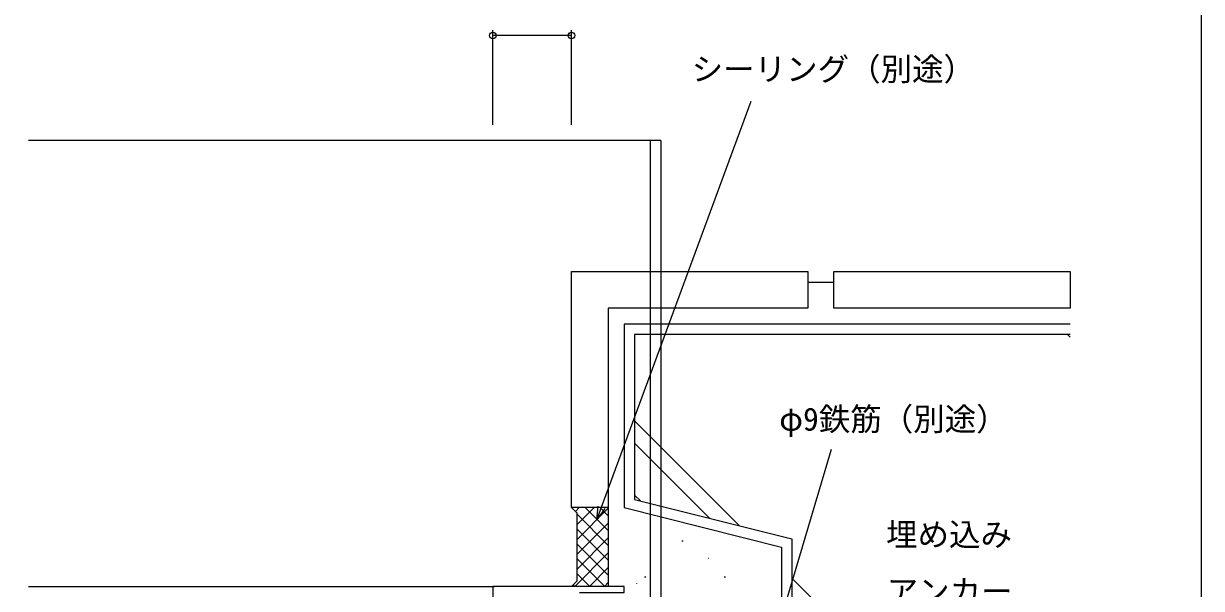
# Model space of a CAD drawing. Units: millimetres, scale not verified. Extents: x -437 to 438, y -344 to 341.
# Drawn here: x 213.7 to 438.2, y -44.2 to 63.5 of the extents above; entities that cross this region are included whole.
import ezdxf
from ezdxf.enums import TextEntityAlignment as Align

# ---------------------------------------------------------------- set-up
doc = ezdxf.new("R2010")
doc.units = ezdxf.units.MM
doc.header["$LTSCALE"] = 2
for name, color, linetype in [('0-2_YKK_11', 7, 'Continuous'), ('0-3_YKK_12', 2, 'Continuous'), ('0-6_YKK_D', 6, 'Continuous'), ('0-7_YKK_ZWAK', 7, 'Continuous'), ('0-8_YSS_K', 3, 'Continuous')]:
    doc.layers.add(name, color=color, linetype=linetype)
doc.styles.add('ＭＳ ゴシック', font='')
doc.styles.get('ＭＳ ゴシック').set_extended_font_data('MS Gothic')

msp = doc.modelspace()

# ---------------------------------------------------------------- linework, layer by layer
at = {"layer": '0-2_YKK_11'}
msp.add_lwpolyline([(319.667, -44.998), (328.167, -44.998), (328.167, -43.798), (303.167, -43.798), (303.167, -49.298), (302.167, -49.298)], dxfattribs=at)
at = {"layer": '0-3_YKK_12'}
for p, q in [((335.167, 41.197), (214.667, 41.197)), ((333.167, 41.197), (333.167, 16.202)), ((333.167, 16.202), (333.167, -56.802)), ((214.667, -43.798), (303.467, -43.798))]:
    msp.add_line(p, q, dxfattribs=at)
msp.add_lwpolyline([(335.167, 41.197), (335.167, 16.202), (335.167, -56.802)], dxfattribs=at)
at = {"layer": '0-6_YKK_D'}
for p, q in [((303.167, 44.197), (303.167, 62.197)), ((318.167, 61.197), (303.167, 61.197)), ((318.167, 44.197), (318.167, 62.197))]:
    msp.add_line(p, q, dxfattribs=at)
for points in [[(322.982, -31.112), (323.864, -28.719), (352.387, 48.69)], [(344.666, -95.203), (345.392, -92.758), (367.671, -17.679)], [(324.505, -28.955), (322.982, -31.112), (323.223, -28.483)]]:
    msp.add_lwpolyline(points, dxfattribs=at)
for centre in [(303.167, 61.197), (318.167, 61.197)]:
    msp.add_circle(centre, 0.637, dxfattribs=at)
at = {"layer": '0-7_YKK_ZWAK'}
msp.add_lwpolyline([(-436.8, -343.8), (438.2, -343.8), (438.2, 306.2)], dxfattribs=at)
at = {"layer": '0-8_YSS_K'}
for p, q in [((363.167, 14.202), (368.167, 14.202)), ((413.202, 14.202), (413.167, 14.202)), ((412.695, 4.202), (413.202, 3.695)), ((330.167, -12.265), (350.129, -32.227)), ((330.167, -16.508), (344.472, -30.813)), ((330.167, -26.408), (331.273, -27.513)), ((319.167, -29.798), (318.167, -28.798)), ((318.895, -29.527), (319.624, -28.798)), ((319.167, -32.084), (322.452, -28.798)), ((319.167, -34.912), (325.167, -28.912)), ((325.167, -33.178), (320.787, -28.798)), ((325.167, -30.35), (323.616, -28.798)), ((325.167, -28.798), (325.167, -43.798)), ((319.167, -29.798), (319.167, -42.796)), ((325.167, -36.006), (319.167, -30.006)), ((319.167, -37.74), (325.167, -31.74)), ((325.167, -38.835), (319.167, -32.835)), ((319.167, -40.569), (325.167, -34.569)), ((325.167, -41.663), (319.167, -35.663)), ((339.177, -35.093), (339.427, -35.093)), ((318.766, -43.798), (325.167, -37.397)), ((324.474, -43.798), (319.167, -38.492)), ((321.594, -43.798), (325.167, -40.226)), ((344.28, -38.444), (344.327, -38.427)), ((321.645, -43.798), (319.167, -41.32)), ((332.052, -41.968), (332.302, -41.968)), ((347.252, -41.968), (347.502, -41.968)), ((360.167, -42.265), (413.202, -95.3)), ((319.167, -42.798), (318.167, -43.798)), ((318.817, -43.798), (318.492, -43.473)), ((324.423, -43.798), (325.167, -43.054)), ((330.58, -43.295), (330.612, -43.284))]:
    msp.add_line(p, q, dxfattribs=at)
for points in [[(325.167, 9.202), (325.167, -28.798), (318.167, -28.798), (318.167, 16.202), (363.167, 16.202), (363.167, 9.202)], [(368.167, 9.202), (368.167, 16.202), (413.167, 16.202), (413.167, 9.202)]]:
    msp.add_lwpolyline(points, close=True, dxfattribs=at)
for points in [[(413.202, 6.202), (328.167, 6.202), (328.167, -28.798), (358.167, -36.298), (358.167, -143.798), (413.202, -143.798)], [(413.202, 4.202), (330.167, 4.202), (330.167, -27.237), (360.167, -34.737), (360.167, -141.798), (413.202, -141.798)]]:
    msp.add_lwpolyline(points, dxfattribs=at)

# ---------------------------------------------------------------- texts
at = {"layer": '0-6_YKK_D', "style": 'ＭＳ ゴシック'}
for s, p in [('シーリング（別途）', (341.049, 51.27)), ('φ9鉄筋（別途）', (357.73, -15.441)), ('埋め込み', (378.098, -37.437)), ('アンカー', (378.201, -48.255))]:
    msp.add_text(s, height=4.399, dxfattribs=at).set_placement(p, align=Align.BOTTOM_LEFT)

doc.saveas('drawing.dxf')
